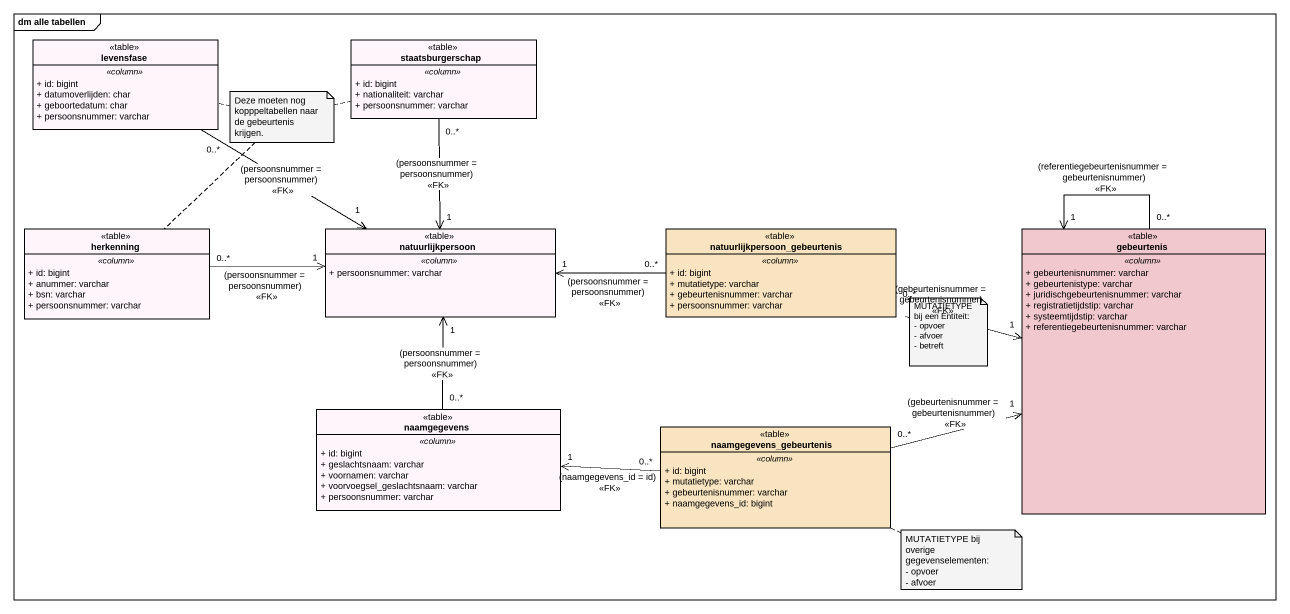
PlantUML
@startuml
mainframe dm alle tabellen
hide circle
hide empty members
skinparam classAttributeIconSize 0
class levensfase <<table>> #FFF5FA {
  .. <<column>> ..
  + id: bigint
  + datumoverlijden: char
  + geboortedatum: char
  + persoonsnummer: varchar
}
class staatsburgerschap <<table>> #FFF5FA {
  .. <<column>> ..
  + id: bigint
  + nationaliteit: varchar
  + persoonsnummer: varchar
}
class herkenning <<table>> #FFF5FA {
  .. <<column>> ..
  + id: bigint
  + anummer: varchar
  + bsn: varchar
  + persoonsnummer: varchar
}
class natuurlijkpersoon <<table>> #FFF5FA {
  .. <<column>> ..
  + persoonsnummer: varchar
}
class "natuurlijkpersoon_gebeurtenis" as natuurlijkpersoon_2 <<table>> #F8E4C0 {
  .. <<column>> ..
  + id: bigint
  + mutatietype: varchar
  + gebeurtenisnummer: varchar
  + persoonsnummer: varchar
}
class gebeurtenis <<table>> #F0C8CD {
  .. <<column>> ..
  + gebeurtenisnummer: varchar
  + gebeurtenistype: varchar
  + juridischgebeurtenisnummer: varchar
  + registratietijdstip: varchar
  + systeemtijdstip: varchar
  + referentiegebeurtenisnummer: varchar
}
class naamgegevens <<table>> #FFF5FA {
  .. <<column>> ..
  + id: bigint
  + geslachtsnaam: varchar
  + voornamen: varchar
  + voorvoegsel_geslachtsnaam: varchar
  + persoonsnummer: varchar
}
class naamgegevens_gebeurtenis <<table>> #F8E4C0 {
  .. <<column>> ..
  + id: bigint
  + mutatietype: varchar
  + gebeurtenisnummer: varchar
  + naamgegevens_id: bigint
}
levensfase "0..*" -right-> "1" natuurlijkpersoon : (persoonsnummer = persoonsnummer)\n<<FK>>
staatsburgerschap "0..*" --> "1" natuurlijkpersoon : (persoonsnummer = persoonsnummer)\n<<FK>>
herkenning "0..*" -right-> "1" natuurlijkpersoon : (persoonsnummer = persoonsnummer)\n<<FK>>
natuurlijkpersoon_2 "0..*" -left-> "1" natuurlijkpersoon : (persoonsnummer = persoonsnummer)\n<<FK>>
natuurlijkpersoon_2 "0..*" -right-> "1" gebeurtenis : (gebeurtenisnummer = gebeurtenisnummer)\n<<FK>>
gebeurtenis "0..*" --> "1" gebeurtenis : (referentiegebeurtenisnummer = gebeurtenisnummer)\n<<FK>>
naamgegevens "0..*" -up-> "1" natuurlijkpersoon : (persoonsnummer = persoonsnummer)\n<<FK>>
naamgegevens_gebeurtenis "0..*" -right-> "1" gebeurtenis : (gebeurtenisnummer = gebeurtenisnummer)\n<<FK>>
naamgegevens_gebeurtenis "0..*" -left-> "1" naamgegevens : (naamgegevens_id = id)\n<<FK>>
note as N1
  Deze moeten nog kopppeltabellen naar de gebeurtenis krijgen.
end note
N1 .. levensfase
N1 .. herkenning
N1 .. staatsburgerschap
note right of natuurlijkpersoon_2
  MUTATIETYPE bij een Entiteit:
  - opvoer
  - afvoer
  - betreft
end note
note right of naamgegevens_gebeurtenis
  MUTATIETYPE bij overige gegevenselementen:
  - opvoer
  - afvoer
end note
@enduml
